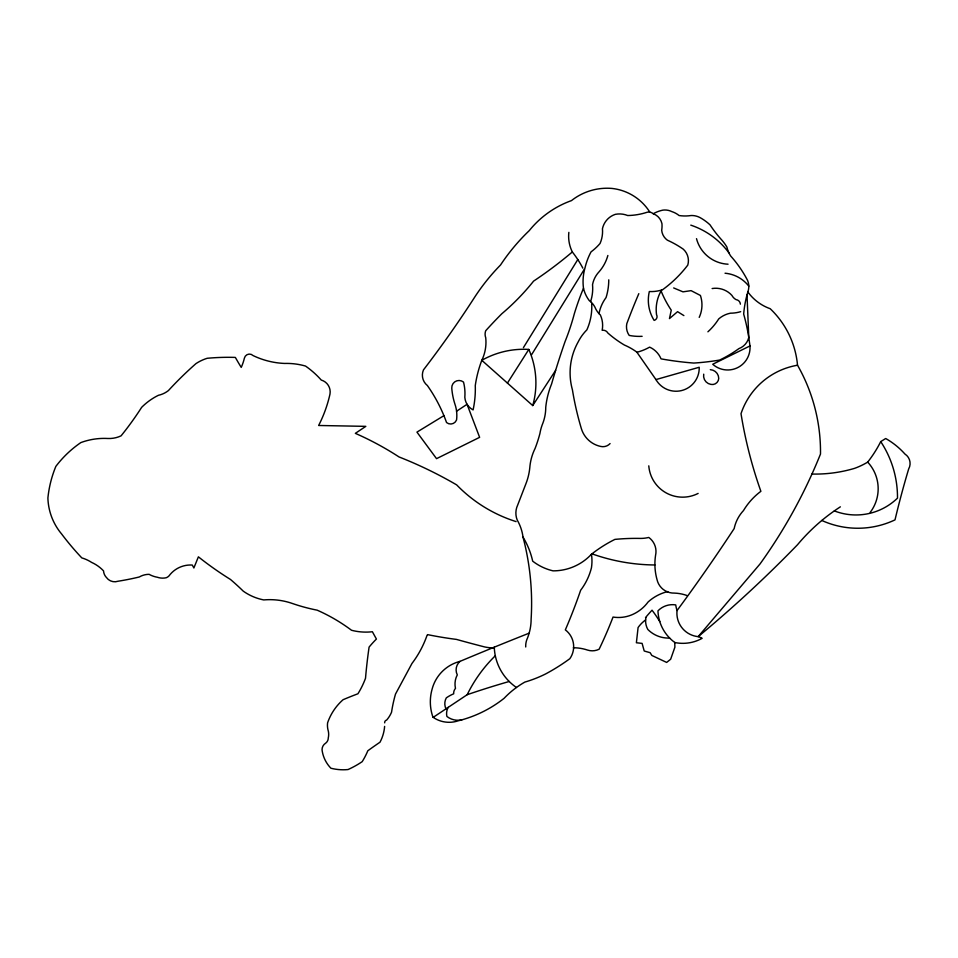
<?xml version="1.0" encoding="UTF-8"?>
<svg xmlns="http://www.w3.org/2000/svg" width="958" height="958" viewBox="0 0 958 958"><rect width="100%" height="100%" fill="white"/><g stroke="black" fill="none" stroke-linecap="round" stroke-linejoin="round"><path stroke-width="1.44" d="M523.415 347.634L577.794 259.558M531.51 354.831L584.176 269.545M507.429 383.08L528.804 349.43A85.13 85.13 0 0 0 481.802 360.316A119.295 119.295 0 0 0 475.276 385.547A99.261 99.261 0 0 1 473.096 409.916A15.388 15.388 0 0 1 464.822 397.295A46.128 46.128 0 0 0 463.516 382.074A7.233 7.233 0 0 0 451.769 388.158A68.844 68.844 0 0 0 454.87 403.953A34.919 34.919 0 0 1 456.559 419.927A6.335 6.335 0 0 1 446.548 422.538A153.531 153.531 0 0 0 427.388 385.547A13.244 13.244 0 0 1 423.472 369.884A1083.857 1083.857 0 0 0 473.527 298.956A208.509 208.509 0 0 1 500.519 265.007A201.779 201.779 0 0 1 529.247 230.638A95.537 95.537 0 0 1 571.471 200.605A57.588 57.588 0 0 1 611.946 188.427A51.361 51.361 0 0 1 649.847 212.161M568.848 232.375A35.039 35.039 0 0 0 572.333 251.954A417.556 417.556 0 0 1 533.594 281.113A234.806 234.806 0 0 1 501.824 313.745A444.68 444.68 0 0 0 485.718 330.726A10.071 10.071 0 0 0 485.718 337.683A41.589 41.589 0 0 1 481.802 360.316L532.732 405.569L555.604 370.399M433.196 717.362L467.193 694.694A871.217 871.217 0 0 1 509.213 681.485M456.571 411.221L467.061 404.3L479.623 437.339L436.537 458.654L416.946 432.118L443.913 415.664M811.965 474.042A137.317 137.317 0 0 0 854.644 468.33A73.167 73.167 0 0 0 867.685 462.115A120.971 120.971 0 0 0 880.725 441.614L885.695 438.513A76.077 76.077 0 0 1 904.951 454.044A11.209 11.209 0 0 1 908.675 468.941A911.25 911.25 0 0 0 895.011 519.871A87.022 87.022 0 0 1 821.82 520.469M749.982 345.934L712.728 364.256A22.369 22.369 0 0 0 749.982 345.934L748.785 337.515A198.965 198.965 0 0 0 743.671 314.08A110.134 110.134 0 0 1 747.839 291.939A15.556 15.556 0 0 0 747.587 280.431A116.589 116.589 0 0 0 730.75 256.097A26.489 26.489 0 0 1 726.93 247.128A47.936 47.936 0 0 0 720.835 238.961A121.941 121.941 0 0 1 710.022 224.843A50.822 50.822 0 0 0 700.106 217.634A17.531 17.531 0 0 0 691.089 215.526A39.517 39.517 0 0 1 679.078 215.526A22.405 22.405 0 0 0 671.869 211.622A15.532 15.532 0 0 0 662.852 210.125A34.416 34.416 0 0 0 653.236 213.73A7.029 7.029 0 0 0 647.225 212.221A65.503 65.503 0 0 1 627.694 215.526A21.902 21.902 0 0 0 615.371 214.329A19.316 19.316 0 0 0 602.45 228.746A30.189 30.189 0 0 1 600.055 243.476A55.576 55.576 0 0 1 591.038 251.882A64.306 64.306 0 0 0 585.027 267.809A49.972 49.972 0 0 0 583.482 288.25A267.114 267.114 0 0 0 574.285 313.889A235.524 235.524 0 0 1 565.1 341.479A791.619 791.619 0 0 0 551.557 384.062A84.16 84.16 0 0 0 545.749 407.282A44.679 44.679 0 0 1 542.839 423.256A46.81 46.81 0 0 0 539.941 433.411A137.665 137.665 0 0 1 535.103 448.416A52.726 52.726 0 0 0 529.786 467.767A59.983 59.983 0 0 1 525.918 483.742L517.691 505.034A18.717 18.717 0 0 0 517.212 520.038A45.984 45.984 0 0 1 523.02 537.127A79.406 79.406 0 0 1 532.684 561.16A53.133 53.133 0 0 0 553.005 570.848A52.163 52.163 0 0 0 591.457 554.239A135.054 135.054 0 0 1 614.916 539.39A220.687 220.687 0 0 1 640.555 538.42A35.422 35.422 0 0 0 648.782 537.45A17.316 17.316 0 0 1 655.559 555.353A57.803 57.803 0 0 0 657.008 579.554A17.256 17.256 0 0 0 674.42 593.098A41.661 41.661 0 0 1 686.994 595.517M655.943 379.584L699.208 367.261A23.172 23.172 0 0 1 655.943 379.584L636.819 352.101M673.666 287.939L682.982 291.843L691.089 290.645L700.406 295.459A29.554 29.554 0 0 1 699.208 317.385M683.88 315.589L677.569 311.673L669.462 318.595L671.259 310.176A103.213 103.213 0 0 1 661.092 290.969M747.012 294.86L748.785 337.515A15.831 15.831 0 0 1 738.869 348.64A123.139 123.139 0 0 1 719.638 360.052A245.2 245.2 0 0 1 693.796 363.058A324.055 324.055 0 0 1 661.044 358.855A22.19 22.19 0 0 0 649.632 347.131A51.864 51.864 0 0 1 637.01 352.245A62.857 62.857 0 0 0 624.388 345.036A106.985 106.985 0 0 1 607.863 333.013A5.425 5.425 0 0 0 602.151 330.306A24.944 24.944 0 0 0 600.355 314.978A21.268 21.268 0 0 1 594.942 307.171A18.932 18.932 0 0 0 589.23 300.561A32.44 32.44 0 0 1 583.482 288.25M674.767 642.459L674.887 647.201L670.648 659.248L666.636 662.421L651.835 655.44L650.135 652.697L644.219 651.009L642.1 643.393L636.387 642.758L638.088 627.538A32.021 32.021 0 0 1 645.62 619.922M654.901 564.969A191.504 191.504 0 0 1 591.972 553.832M528.804 349.43A82.544 82.544 0 0 1 532.732 405.569M572.333 251.954A106.087 106.087 0 0 1 582.871 268.18M703.711 374.171A8.73 8.73 0 0 0 710.92 384.397A6.443 6.443 0 0 0 718.74 378.386A8.873 8.873 0 0 0 710.321 369.668M725.05 273.222A33.937 33.937 0 0 1 748.821 286.155M690.79 225.142A78.089 78.089 0 0 1 728.882 252.792M590.583 301.638A42.02 42.02 0 0 0 592.535 284.634A25.65 25.65 0 0 1 599.145 271.713A41.29 41.29 0 0 0 607.863 255.487M599.001 313.637A39.074 39.074 0 0 1 606.067 297.555A59.456 59.456 0 0 0 608.761 279.832M642.123 336.318A52.546 52.546 0 0 1 629.202 335.42A15.053 15.053 0 0 1 626.795 323.696A699.687 699.687 0 0 1 638.818 293.651M728.056 264.204A34.225 34.225 0 0 1 696.502 238.662M740.366 304.165A4.754 4.754 0 0 0 736.163 299.662A10.119 10.119 0 0 1 731.96 295.459A21.878 21.878 0 0 0 712.129 288.538M740.666 311.673A35.482 35.482 0 0 1 730.451 313.182A25.279 25.279 0 0 0 718.74 318.894A63.156 63.156 0 0 1 707.914 331.815M661.643 290.034A37.554 37.554 0 0 0 656.541 314.679A3.868 3.868 0 0 1 654.134 320.391A37.925 37.925 0 0 1 649.332 291.543A36.033 36.033 0 0 0 662.553 289.747A121.223 121.223 0 0 0 687.784 265.103A15.52 15.52 0 0 0 683.282 249.176A97.836 97.836 0 0 0 667.355 240.171A13.759 13.759 0 0 1 661.691 230.255A28.584 28.584 0 0 0 661.954 223.645A13.699 13.699 0 0 0 653.236 213.73M747.839 291.939A47.002 47.002 0 0 0 770.196 308.716A88.95 88.95 0 0 1 797.523 365.226A174.536 174.536 0 0 1 820.491 454.044A521.799 521.799 0 0 1 760.017 563.975L698.166 636.639A23.555 23.555 0 0 1 677.043 610.557A37.661 37.661 0 0 1 675.725 604.905A20.286 20.286 0 0 0 657.966 610.833A40.715 40.715 0 0 0 674.887 642.543A39.685 39.685 0 0 0 702.166 638.315A22.285 22.285 0 0 0 698.166 636.639A1241.568 1241.568 0 0 0 797.523 544.719A190.546 190.546 0 0 1 840.37 506.83M659.775 621.574A122.768 122.768 0 0 0 652.039 610.198A164.022 164.022 0 0 0 645.512 617.611M645.908 617.599A17.495 17.495 0 0 0 647.812 629.442A28.979 28.979 0 0 0 669.642 638.064M677.043 610.557A1824.667 1824.667 0 0 0 734.175 528.565A37.566 37.566 0 0 1 743.492 510.554A67.228 67.228 0 0 1 760.88 491.31A442.776 442.776 0 0 1 741.013 413.676A72.305 72.305 0 0 1 797.523 365.226M880.725 441.614A100.961 100.961 0 0 1 897.49 498.136A59.683 59.683 0 0 1 834.322 510.901M867.685 462.115A39.074 39.074 0 0 1 870.175 512.422M591.457 554.239A44.403 44.403 0 0 1 591.457 567.747A62.114 62.114 0 0 1 580.644 590.26A545.509 545.509 0 0 1 565.34 629.873A20.98 20.98 0 0 1 569.842 658.685A199.791 199.791 0 0 1 545.533 673.989A124.839 124.839 0 0 1 524.816 682.096A89.777 89.777 0 0 0 504.112 698.298A119.906 119.906 0 0 1 458.187 720.811A28.189 28.189 0 0 1 432.968 717.207A46.176 46.176 0 0 1 432.07 689.293A38.799 38.799 0 0 1 459.984 661.379A3412.336 3412.336 0 0 1 529.151 633.166M698.131 493.418A33.949 33.949 0 0 1 648.782 465.839M610.078 443.578A9.7 9.7 0 0 1 600.894 446.476A25.722 25.722 0 0 1 581.326 428.489A302.357 302.357 0 0 1 572.429 389.846A63.204 63.204 0 0 1 578.153 341.958A46.391 46.391 0 0 1 586.871 329.863A56.235 56.235 0 0 0 591.697 303.734M523.02 537.127A259.534 259.534 0 0 1 531.127 619.072A51.433 51.433 0 0 1 527.523 637.98A18.932 18.932 0 0 0 525.714 646.973M461.876 719.841A17.915 17.915 0 0 1 446.907 716.464A12.753 12.753 0 0 1 448.188 707.363M445.973 708.848A11.987 11.987 0 0 1 446.308 697.867A41.901 41.901 0 0 1 453.685 693.796A7.365 7.365 0 0 1 455.481 688.395A19.471 19.471 0 0 1 457.289 674.887A11.221 11.221 0 0 1 459.984 661.379M467.193 694.694A140.539 140.539 0 0 1 495.31 655.751M516.458 687.485A50.93 50.93 0 0 1 494.28 647.177M667.786 591.565A44.882 44.882 0 0 0 648.087 601.995A38.811 38.811 0 0 1 633.31 614.162A34.584 34.584 0 0 1 613.036 617.06A438.057 438.057 0 0 1 599.133 649.213A15.316 15.316 0 0 1 587.553 650.075A44.619 44.619 0 0 0 573.351 647.764M494.029 647.967A48.247 48.247 0 0 1 484.796 646.973A1355.714 1355.714 0 0 1 456.463 639.405A388.792 388.792 0 0 1 427.603 634.627M427.124 635.118A101.871 101.871 0 0 1 411.976 663.451L395.498 694.095A142.778 142.778 0 0 0 391.547 712.225A29.794 29.794 0 0 1 386.601 720.129A2.443 2.443 0 0 0 384.685 722.871M384.625 726.392A40.452 40.452 0 0 1 380.003 742.21A417.113 417.113 0 0 0 367.812 750.773A73.85 73.85 0 0 1 362.208 761.646A93.309 93.309 0 0 1 348.041 769.549A49.864 49.864 0 0 1 330.905 768.232A32.249 32.249 0 0 1 322.343 751.767A7.604 7.604 0 0 1 325.636 743.192A6.586 6.586 0 0 0 328.271 737.923A15.568 15.568 0 0 0 327.947 729.685A19.639 19.639 0 0 1 327.612 722.763A54.474 54.474 0 0 1 343.096 699.699A367.429 367.429 0 0 1 357.933 693.772A85.406 85.406 0 0 0 365.513 678.276A529.223 529.223 0 0 1 369.093 647.093A114.313 114.313 0 0 1 376.41 639.046L372.387 631.741A56.797 56.797 0 0 1 351.538 630.268A173.781 173.781 0 0 0 317.146 610.162A183.828 183.828 0 0 1 292.645 603.576A68.509 68.509 0 0 0 263.749 599.924A52.654 52.654 0 0 1 243.26 591.146A251.786 251.786 0 0 0 230.459 579.446A337.06 337.06 0 0 1 198.39 556.837L193.875 567.974L192.295 565.052A26.8 26.8 0 0 0 168.979 575.926A7.784 7.784 0 0 1 166.057 577.782A16.43 16.43 0 0 1 157.316 577.243A26.345 26.345 0 0 1 149.101 574.333A19.34 19.34 0 0 0 139.305 576.979A269.066 269.066 0 0 1 118.109 581.219A10.203 10.203 0 0 1 106.446 577.506A10.55 10.55 0 0 1 103.536 570.884A37.422 37.422 0 0 0 91.609 562.406A36.847 36.847 0 0 0 81.813 557.903A278.646 278.646 0 0 1 61.671 534.049A58.558 58.558 0 0 1 47.9 498.004A112.218 112.218 0 0 1 55.851 466.39A107.416 107.416 0 0 1 80.831 442.596A67.06 67.06 0 0 1 107.859 438.489A27.794 27.794 0 0 0 121.079 435.842A318.188 318.188 0 0 0 141.64 407.354A62.521 62.521 0 0 1 158.393 395.307A24.824 24.824 0 0 0 168.38 390.613A360.112 360.112 0 0 1 195.995 363.585A44.427 44.427 0 0 1 207.156 358.292A228.303 228.303 0 0 1 235.357 357.418A268.611 268.611 0 0 0 241.236 367.405A51.708 51.708 0 0 0 244.374 358.208A5.185 5.185 0 0 1 253.104 355.586A80.616 80.616 0 0 0 284.562 363.441A68.904 68.904 0 0 1 305.53 366.064A89.741 89.741 0 0 1 321.253 380.051A12.322 12.322 0 0 1 329.995 394.025A130.539 130.539 0 0 1 318.631 425.484L365.812 426.358L355.334 433.351A302.848 302.848 0 0 1 399.019 456.942A418.586 418.586 0 0 1 456.679 484.904A142.562 142.562 0 0 0 516.099 521.607"/></g></svg>
